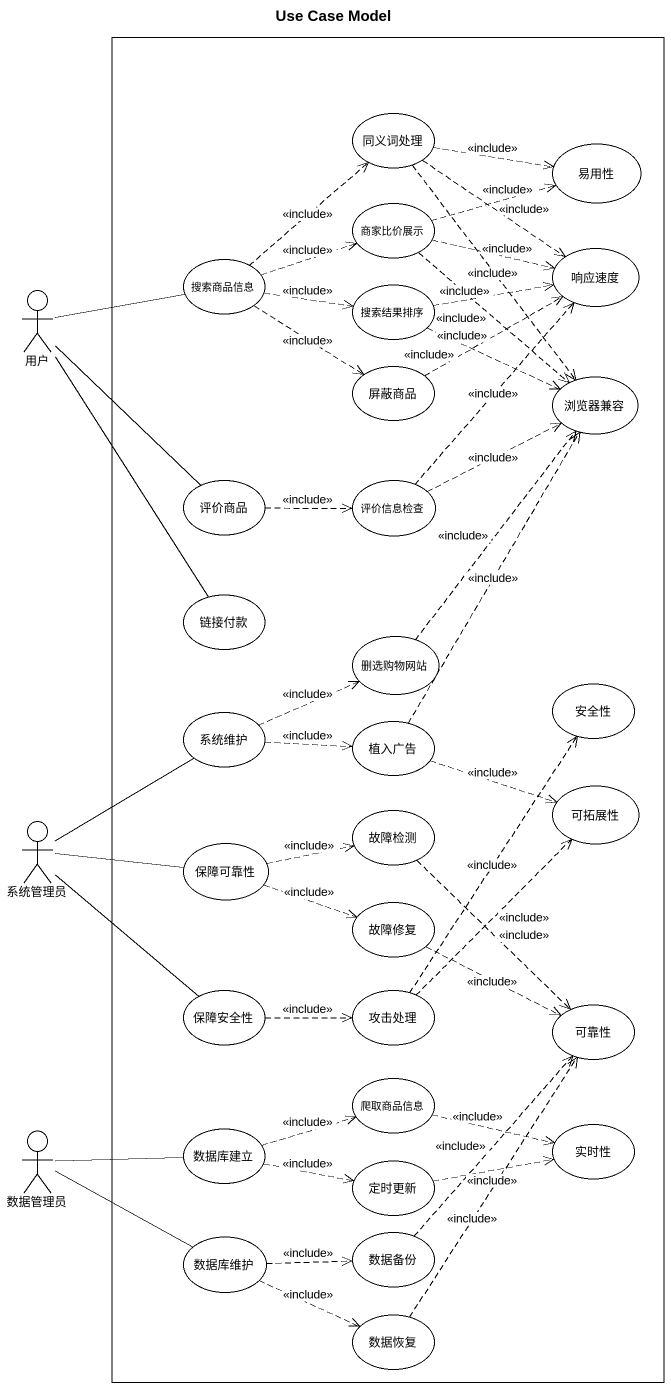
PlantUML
@startuml
title Use Case Model
rectangle " " as rectangle1 #FFFFFF {
  usecase 同义词处理 #FFFFFF
  usecase 易用性 #FFFFFF
  usecase 商家比价展示 #FFFFFF
  usecase 搜索商品信息 #FFFFFF
  usecase 响应速度 #FFFFFF
  usecase 搜索结果排序 #FFFFFF
  usecase 屏蔽商品 #FFFFFF
  usecase 浏览器兼容 #FFFFFF
  usecase 评价商品 #FFFFFF
  usecase 评价信息检查 #FFFFFF
  usecase 链接付款 #FFFFFF
  usecase 删选购物网站 #FFFFFF
  usecase 安全性 #FFFFFF
  usecase 系统维护 #FFFFFF
  usecase 植入广告 #FFFFFF
  usecase 可拓展性 #FFFFFF
  usecase 保障可靠性 #FFFFFF
  usecase 故障检测 #FFFFFF
  usecase 故障修复 #FFFFFF
  usecase 保障安全性 #FFFFFF
  usecase 攻击处理 #FFFFFF
  usecase 可靠性 #FFFFFF
  usecase 爬取商品信息 #FFFFFF
  usecase 数据库建立 #FFFFFF
  usecase 实时性 #FFFFFF
  usecase 定时更新 #FFFFFF
  usecase 数据库维护 #FFFFFF
  usecase 数据备份 #FFFFFF
  usecase 数据恢复 #FFFFFF
}
actor 用户 #FFFFFF
actor 系统管理员 #FFFFFF
actor 数据管理员 #FFFFFF
同义词处理 .right.> 易用性 : <<include>>
同义词处理 ..> 响应速度 : <<include>>
同义词处理 ..> 浏览器兼容 : <<include>>
商家比价展示 .right.> 易用性 : <<include>>
商家比价展示 .right.> 响应速度 : <<include>>
商家比价展示 ..> 浏览器兼容 : <<include>>
搜索商品信息 .up.> 同义词处理 : <<include>>
搜索商品信息 .right.> 商家比价展示 : <<include>>
搜索商品信息 .right.> 搜索结果排序 : <<include>>
搜索商品信息 ..> 屏蔽商品 : <<include>>
用户 -right- 搜索商品信息
用户 -- 评价商品
用户 -- 链接付款
搜索结果排序 .right.> 响应速度 : <<include>>
搜索结果排序 .right.> 浏览器兼容 : <<include>>
屏蔽商品 .right.> 响应速度 : <<include>>
评价商品 .right.> 评价信息检查 : <<include>>
评价信息检查 .up.> 响应速度 : <<include>>
评价信息检查 .right.> 浏览器兼容 : <<include>>
删选购物网站 .up.> 浏览器兼容 : <<include>>
系统维护 .right.> 删选购物网站 : <<include>>
系统维护 .right.> 植入广告 : <<include>>
植入广告 .up.> 浏览器兼容 : <<include>>
植入广告 .right.> 可拓展性 : <<include>>
系统管理员 -up- 系统维护
系统管理员 -right- 保障可靠性
系统管理员 -- 保障安全性
保障可靠性 .right.> 故障检测 : <<include>>
保障可靠性 .right.> 故障修复 : <<include>>
故障检测 ..> 可靠性 : <<include>>
故障修复 .right.> 可靠性 : <<include>>
保障安全性 .right.> 攻击处理 : <<include>>
攻击处理 .up.> 安全性 : <<include>>
攻击处理 .up.> 可拓展性 : <<include>>
爬取商品信息 .right.> 实时性 : <<include>>
数据管理员 -right- 数据库建立
数据管理员 -right- 数据库维护
数据库建立 .right.> 爬取商品信息 : <<include>>
数据库建立 .right.> 定时更新 : <<include>>
定时更新 .right.> 实时性 : <<include>>
数据库维护 .right.> 数据备份 : <<include>>
数据库维护 .right.> 数据恢复 : <<include>>
数据备份 .up.> 可靠性 : <<include>>
数据恢复 .up.> 可靠性 : <<include>>
@enduml
